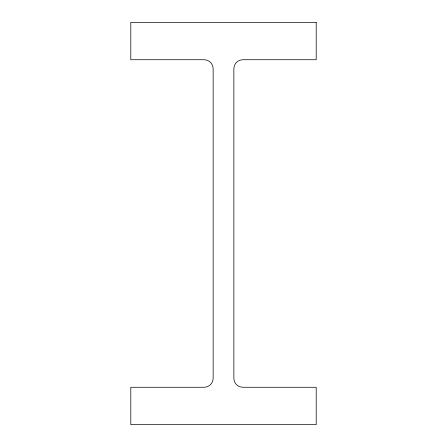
<?xml version="1.0" encoding="UTF-8"?>
<svg xmlns="http://www.w3.org/2000/svg" width="447" height="447" viewBox="0 0 447 447"><rect width="100%" height="100%" fill="white"/><g stroke="black" fill="none" stroke-linecap="round" stroke-linejoin="round"><path stroke-width="0.67" d="M316.202 22.35L130.798 22.35L130.798 59.73L204.229 59.73A8.912 8.912 0 0 1 213.141 68.642L213.141 378.358A8.912 8.912 0 0 1 204.229 387.27L130.798 387.27L130.798 424.65L316.202 424.65L316.202 387.27L242.771 387.27A8.912 8.912 0 0 1 233.859 378.358L233.859 68.642A8.912 8.912 0 0 1 242.771 59.73L316.202 59.73L316.202 22.35"/></g></svg>
